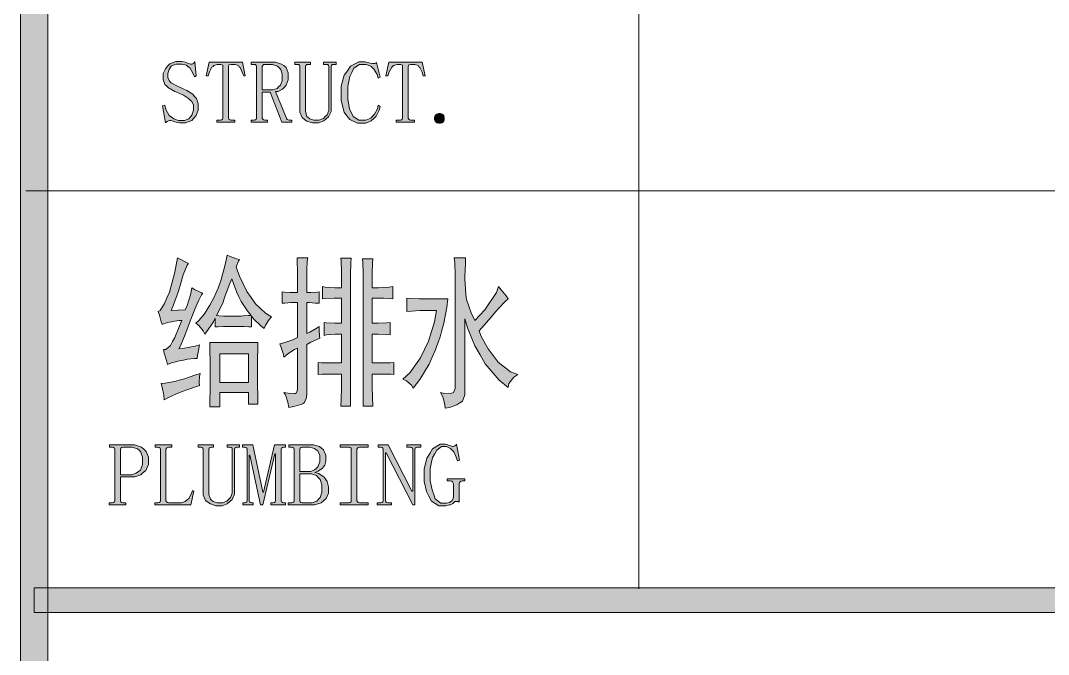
# Model space of a CAD drawing. Header units: millimetres. Extents: x 0 to 414, y 0 to 292.
# Drawn here: x 354.72 to 372.45, y 174.42 to 185.35 of the extents above; entities that cross this region are included whole.
import ezdxf

# ---------------------------------------------------------------- set-up
doc = ezdxf.new("R2010")
doc.units = ezdxf.units.MM

msp = doc.modelspace()

# ---------------------------------------------------------------- hatches: boundary and pattern name
h = msp.add_hatch(color=0)
h.dxf.hatch_style = 2
h.paths.add_polyline_path([(355.194306, 9.846028), (354.721583, 9.846028), (354.721583, 282.620861), (355.194306, 282.620861)])
h = msp.add_hatch(color=0)
h.dxf.hatch_style = 2
h.paths.add_polyline_path([(357.466194, 184.093556), (357.385056, 184.128833), (357.272167, 184.192333), (357.243944, 184.220556), (357.212194, 184.248778), (357.183972, 184.333444), (357.183972, 184.389889), (357.183972, 184.43575), (357.21925, 184.520417), (357.258056, 184.56275), (357.296861, 184.605083), (357.402694, 184.643889), (357.47325, 184.643889), (357.505, 184.643889), (357.561444, 184.633306), (357.589667, 184.622722), (357.614361, 184.612139), (357.656694, 184.601556), (357.667278, 184.601556), (357.677861, 184.601556), (357.691972, 184.605083), (357.709611, 184.615667), (357.720194, 184.633306), (357.72725, 184.643889), (357.751944, 184.396944), (357.720194, 184.382833), (357.6955, 184.446333), (357.639056, 184.534528), (357.610833, 184.555694), (357.582611, 184.580389), (357.505, 184.601556), (357.462667, 184.601556), (357.402694, 184.601556), (357.325083, 184.569806), (357.303917, 184.538056), (357.28275, 184.506306), (357.261583, 184.439278), (357.261583, 184.400472), (357.261583, 184.368722), (357.28275, 184.315806), (357.300389, 184.294639), (357.321556, 184.277), (357.427389, 184.217028), (357.515583, 184.178222), (357.589667, 184.146472), (357.691972, 184.079444), (357.723722, 184.040639), (357.755472, 184.005361), (357.787222, 183.913639), (357.787222, 183.86425), (357.787222, 183.807806), (357.751944, 183.712556), (357.713139, 183.670222), (357.674333, 183.627889), (357.564972, 183.585556), (357.490889, 183.585556), (357.462667, 183.585556), (357.406222, 183.596139), (357.378, 183.606722), (357.353306, 183.617306), (357.3145, 183.627889), (357.296861, 183.627889), (357.272167, 183.620833), (357.261583, 183.613778), (357.251, 183.61025), (357.229833, 183.592611), (357.21925, 183.585556), (357.169861, 183.881889), (357.208667, 183.892472), (357.229833, 183.818389), (357.286278, 183.712556), (357.325083, 183.684333), (357.363889, 183.656111), (357.448556, 183.627889), (357.497944, 183.627889), (357.550861, 183.627889), (357.624944, 183.656111), (357.653167, 183.687861), (357.677861, 183.719611), (357.702556, 183.804278), (357.702556, 183.86425), (357.702556, 183.892472), (357.674333, 183.952444), (357.646111, 183.980667), (357.617889, 184.008889), (357.529694, 184.065333)])
h = msp.add_hatch(color=0)
h.dxf.hatch_style = 2
h.paths.add_polyline_path([(358.418694, 183.596139), (358.104722, 183.596139), (358.104722, 183.634944), (358.157639, 183.634944), (358.17175, 183.634944), (358.192917, 183.638472), (358.207028, 183.652583), (358.210556, 183.670222), (358.210556, 183.680806), (358.210556, 184.531), (358.210556, 184.552167), (358.210556, 184.580389), (358.178806, 184.590972), (358.157639, 184.590972), (358.115306, 184.590972), (358.055333, 184.573333), (358.041222, 184.559222), (358.023583, 184.545111), (357.98125, 184.463972), (357.956556, 184.396944), (357.921278, 184.400472), (357.977722, 184.633306), (358.55275, 184.633306), (358.598611, 184.400472), (358.570389, 184.396944), (358.545694, 184.460444), (358.506889, 184.541583), (358.492778, 184.555694), (358.478667, 184.573333), (358.42575, 184.590972), (358.379889, 184.590972), (358.351667, 184.590972), (358.316389, 184.587444), (358.309333, 184.552167), (358.309333, 184.523944), (358.309333, 183.680806), (358.309333, 183.670222), (358.316389, 183.652583), (358.3305, 183.638472), (358.351667, 183.634944), (358.36225, 183.634944), (358.418694, 183.634944)])
h = msp.add_hatch(color=0)
h.paths.add_polyline_path([(359.339444, 184.389889), (359.339444, 184.329917), (359.304167, 184.234667), (359.272417, 184.202917), (359.237139, 184.167639), (359.163056, 184.128833), (359.120722, 184.125306), (359.300639, 183.677278), (359.307694, 183.663167), (359.321806, 183.645528), (359.335917, 183.638472), (359.353556, 183.634944), (359.364139, 183.634944), (359.399417, 183.634944), (359.399417, 183.596139), (359.230083, 183.596139), (359.029, 184.11825), (358.891417, 184.11825), (358.891417, 183.680806), (358.891417, 183.670222), (358.898472, 183.652583), (358.912583, 183.638472), (358.93375, 183.634944), (358.944333, 183.634944), (358.979611, 183.634944), (358.979611, 183.596139), (358.700917, 183.596139), (358.700917, 183.634944), (358.739722, 183.634944), (358.753833, 183.634944), (358.775, 183.638472), (358.785583, 183.652583), (358.792639, 183.670222), (358.792639, 183.680806), (358.792639, 184.548639), (358.792639, 184.559222), (358.785583, 184.576861), (358.775, 184.590972), (358.753833, 184.5945), (358.739722, 184.5945), (358.700917, 184.5945), (358.700917, 184.633306), (359.046639, 184.633306), (359.117194, 184.633306), (359.223028, 184.601556), (359.261833, 184.573333), (359.300639, 184.541583), (359.339444, 184.449861)])
h.paths.add_polyline_path([(358.891417, 184.153528), (359.021944, 184.153528), (359.067806, 184.153528), (359.145417, 184.18175), (359.173639, 184.209972), (359.205389, 184.234667), (359.233611, 184.319333), (359.233611, 184.379306), (359.233611, 184.428694), (359.208917, 184.509833), (359.180694, 184.538056), (359.152472, 184.566278), (359.067806, 184.5945), (359.011361, 184.5945), (358.944333, 184.5945), (358.93375, 184.5945), (358.912583, 184.590972), (358.898472, 184.576861), (358.891417, 184.559222), (358.891417, 184.548639)])
h = msp.add_hatch(color=0)
h.dxf.hatch_style = 2
h.paths.add_polyline_path([(359.82275, 183.634944), (359.868611, 183.634944), (359.946222, 183.663167), (359.977972, 183.694917), (360.009722, 183.723139), (360.041472, 183.80075), (360.041472, 183.846611), (360.041472, 184.548639), (360.041472, 184.559222), (360.034417, 184.576861), (360.023833, 184.590972), (360.002667, 184.5945), (359.985028, 184.5945), (359.94975, 184.5945), (359.94975, 184.633306), (360.168472, 184.633306), (360.168472, 184.5945), (360.129667, 184.5945), (360.119083, 184.5945), (360.097917, 184.590972), (360.083806, 184.576861), (360.07675, 184.559222), (360.07675, 184.548639), (360.07675, 183.846611), (360.07675, 183.783111), (360.034417, 183.687861), (359.995611, 183.656111), (359.953278, 183.620833), (359.861556, 183.585556), (359.812167, 183.585556), (359.755722, 183.585556), (359.660472, 183.613778), (359.618139, 183.645528), (359.579333, 183.677278), (359.537, 183.772528), (359.537, 183.839556), (359.537, 184.548639), (359.537, 184.559222), (359.533472, 184.576861), (359.519361, 184.590972), (359.498194, 184.5945), (359.484083, 184.5945), (359.452333, 184.5945), (359.452333, 184.633306), (359.720444, 184.633306), (359.720444, 184.5945), (359.688694, 184.5945), (359.678111, 184.5945), (359.656944, 184.590972), (359.642833, 184.576861), (359.635778, 184.559222), (359.635778, 184.548639), (359.635778, 183.839556), (359.635778, 183.779583), (359.660472, 183.698444), (359.685167, 183.677278), (359.713389, 183.656111), (359.780417, 183.634944)])
h = msp.add_hatch(color=0)
h.dxf.hatch_style = 2
h.paths.add_polyline_path([(360.620028, 183.5785), (360.535361, 183.5785), (360.401306, 183.642), (360.351917, 183.7055), (360.302528, 183.769), (360.253139, 183.970083), (360.253139, 184.104139), (360.253139, 184.220556), (360.306056, 184.411056), (360.358972, 184.485139), (360.411889, 184.56275), (360.556528, 184.636833), (360.644722, 184.636833), (360.665889, 184.636833), (360.708222, 184.629778), (360.729389, 184.622722), (360.750556, 184.615667), (360.789361, 184.608611), (360.803472, 184.608611), (360.814056, 184.608611), (360.835222, 184.612139), (360.849333, 184.615667), (360.863444, 184.629778), (360.923417, 184.37225), (360.888139, 184.358139), (360.8705, 184.418111), (360.821111, 184.506306), (360.792889, 184.534528), (360.761139, 184.566278), (360.683528, 184.5945), (360.634139, 184.5945), (360.570639, 184.5945), (360.471861, 184.527472), (360.436583, 184.456917), (360.401306, 184.386361), (360.366028, 184.2135), (360.366028, 184.111194), (360.366028, 183.998306), (360.397778, 183.825444), (360.429528, 183.761944), (360.45775, 183.698444), (360.556528, 183.634944), (360.627083, 183.634944), (360.676472, 183.634944), (360.761139, 183.666694), (360.792889, 183.701972), (360.828167, 183.73725), (360.877556, 183.828972), (360.888139, 183.888944), (360.923417, 183.867778), (360.909306, 183.804278), (360.852861, 183.701972), (360.814056, 183.659639), (360.771722, 183.620833), (360.676472, 183.5785)])
h = msp.add_hatch(color=0)
h.dxf.hatch_style = 2
h.paths.add_polyline_path([(361.516083, 183.596139), (361.202111, 183.596139), (361.202111, 183.634944), (361.258556, 183.634944), (361.272667, 183.634944), (361.293833, 183.638472), (361.304417, 183.652583), (361.311472, 183.670222), (361.311472, 183.680806), (361.311472, 184.531), (361.311472, 184.552167), (361.307944, 184.580389), (361.279722, 184.590972), (361.258556, 184.590972), (361.216222, 184.590972), (361.15625, 184.573333), (361.138611, 184.559222), (361.1245, 184.545111), (361.082167, 184.463972), (361.057472, 184.396944), (361.022194, 184.400472), (361.075111, 184.633306), (361.650139, 184.633306), (361.699528, 184.400472), (361.667778, 184.396944), (361.646611, 184.460444), (361.607806, 184.541583), (361.593694, 184.555694), (361.579583, 184.573333), (361.523139, 184.590972), (361.480806, 184.590972), (361.452583, 184.590972), (361.417306, 184.587444), (361.41025, 184.552167), (361.41025, 184.523944), (361.41025, 183.680806), (361.41025, 183.670222), (361.417306, 183.652583), (361.431417, 183.638472), (361.452583, 183.634944), (361.463167, 183.634944), (361.516083, 183.634944)])
h = msp.add_hatch(color=0)
h.dxf.hatch_style = 2
h.paths.add_polyline_path([(362.031139, 183.663167), (362.031139, 183.645528), (362.020556, 183.613778), (362.009972, 183.603194), (361.995861, 183.589083), (361.964111, 183.5785), (361.946472, 183.5785), (361.928833, 183.5785), (361.900611, 183.589083), (361.8865, 183.603194), (361.875917, 183.613778), (361.861806, 183.645528), (361.861806, 183.663167), (361.861806, 183.680806), (361.875917, 183.712556), (361.8865, 183.723139), (361.900611, 183.73725), (361.928833, 183.747833), (361.946472, 183.747833), (361.964111, 183.747833), (361.995861, 183.73725), (362.009972, 183.723139), (362.020556, 183.712556), (362.031139, 183.680806)])
h = msp.add_hatch(color=0)
h.dxf.hatch_style = 2
h.paths.add_polyline_path([(357.617889, 181.161972), (357.593194, 181.13375), (357.526167, 180.964417), (357.487361, 180.823306), (357.445028, 180.682194), (357.360361, 180.445833), (357.318028, 180.350583), (357.561444, 180.361167), (357.593194, 180.43525), (357.653167, 180.622222), (357.677861, 180.738639), (357.723722, 180.710417), (357.818972, 180.668083), (357.868361, 180.650444), (357.843667, 180.618694), (357.794278, 180.526972), (357.769583, 180.467), (357.744889, 180.410556), (357.667278, 180.213), (357.614361, 180.075417), (357.561444, 179.934306), (357.480306, 179.740278), (357.452083, 179.687361), (357.550861, 179.701472), (357.730778, 179.73675), (357.808389, 179.754389), (357.794278, 179.687361), (357.773111, 179.570944), (357.769583, 179.521556), (357.720194, 179.521556), (357.60025, 179.507444), (357.529694, 179.493333), (357.462667, 179.479222), (357.325083, 179.443944), (357.254528, 179.41925), (357.236889, 179.486278), (357.201611, 179.613278), (357.1875, 179.676778), (357.226306, 179.676778), (357.307444, 179.743806), (357.342722, 179.814361), (357.381528, 179.881389), (357.459139, 180.064833), (357.501472, 180.174194), (357.459139, 180.174194), (357.374472, 180.167139), (357.328611, 180.156556), (357.28275, 180.1495), (357.198083, 180.124806), (357.162806, 180.107167), (357.148694, 180.156556), (357.116944, 180.269444), (357.095778, 180.329417), (357.127528, 180.350583), (357.205139, 180.470528), (357.247472, 180.569306), (357.293333, 180.664556), (357.381528, 181.010278), (357.427389, 181.26075), (357.476778, 181.232528), (357.572028, 181.183139)])
h = msp.add_hatch(color=0)
h.paths.add_polyline_path([(358.499833, 181.229), (358.482194, 181.200778), (358.453972, 181.13375), (358.443389, 181.094944), (358.496306, 180.939722), (358.626833, 180.678667), (358.700917, 180.572833), (358.775, 180.467), (358.947861, 180.301194), (359.050167, 180.241222), (359.011361, 180.195361), (358.947861, 180.096583), (358.923167, 180.040139), (358.859667, 180.089528), (358.750306, 180.195361), (358.707972, 180.251806), (358.707972, 180.064833), (358.662111, 180.068361), (358.580972, 180.075417), (358.542167, 180.075417), (358.277583, 180.075417), (358.224667, 180.075417), (358.125889, 180.068361), (358.0765, 180.064833), (358.0765, 180.220056), (358.048278, 180.156556), (357.960083, 180.018972), (357.900111, 179.941361), (357.871889, 179.997806), (357.794278, 180.089528), (357.744889, 180.128333), (357.797806, 180.174194), (357.896583, 180.294139), (357.942444, 180.368222), (357.988306, 180.442306), (358.065917, 180.590472), (358.097667, 180.661028), (358.129417, 180.735111), (358.182333, 180.886806), (358.2035, 180.967944), (358.228194, 181.049083), (358.267, 181.218417), (358.284639, 181.306611), (358.337556, 181.281917), (358.446917, 181.243111)])
h.paths.add_polyline_path([(358.700917, 180.262389), (358.630361, 180.347056), (358.524528, 180.505806), (358.48925, 180.583417), (358.453972, 180.661028), (358.394, 180.81625), (358.365778, 180.893861), (358.334028, 180.812722), (358.270528, 180.650444), (358.242306, 180.572833), (358.214083, 180.495222), (358.143528, 180.34), (358.101194, 180.262389), (358.14, 180.258861), (358.224667, 180.251806), (358.277583, 180.251806), (358.524528, 180.251806), (358.566861, 180.258861), (358.655056, 180.262389)])
h = msp.add_hatch(color=0)
h.dxf.hatch_style = 2
h.paths.add_polyline_path([(359.191278, 179.775556), (359.265361, 179.793194), (359.420583, 179.846111), (359.498194, 179.884917), (359.498194, 180.484639), (359.431167, 180.484639), (359.381778, 180.484639), (359.283, 180.477583), (359.233611, 180.474056), (359.233611, 180.671611), (359.272417, 180.668083), (359.374722, 180.661028), (359.431167, 180.661028), (359.498194, 180.661028), (359.498194, 180.960889), (359.498194, 181.0385), (359.494667, 181.190194), (359.491139, 181.26075), (359.674583, 181.26075), (359.664, 181.200778), (359.656944, 181.049083), (359.656944, 180.960889), (359.656944, 180.661028), (359.731028, 180.661028), (359.840389, 180.668083), (359.872139, 180.671611), (359.872139, 180.474056), (359.805111, 180.477583), (359.699278, 180.484639), (359.656944, 180.484639), (359.656944, 179.951944), (359.709861, 179.973111), (359.819222, 180.036611), (359.872139, 180.075417), (359.872139, 180.008389), (359.875667, 179.909611), (359.882722, 179.874333), (359.843917, 179.856694), (359.731028, 179.803778), (359.656944, 179.764972), (359.656944, 178.921833), (359.653417, 178.84775), (359.618139, 178.759556), (359.586389, 178.741917), (359.554639, 178.727806), (359.434694, 178.692528), (359.350028, 178.678417), (359.332389, 178.770139), (359.290056, 178.897139), (359.265361, 178.932417), (359.335917, 178.921833), (359.427639, 178.91125), (359.448806, 178.914778), (359.469972, 178.918306), (359.494667, 178.960639), (359.498194, 178.999444), (359.498194, 179.697944), (359.448806, 179.676778), (359.332389, 179.599167), (359.265361, 179.542722), (359.254778, 179.592111), (359.215972, 179.708528)])
h = msp.add_hatch(color=0)
h.dxf.hatch_style = 2
h.paths.add_polyline_path([(360.256667, 180.893861), (360.256667, 181.024389), (360.249611, 181.200778), (360.246083, 181.250167), (360.422472, 181.250167), (360.418944, 181.172556), (360.411889, 180.971472), (360.411889, 180.851528), (360.411889, 178.699583), (360.246083, 178.699583), (360.249611, 178.819528), (360.256667, 179.017083), (360.256667, 179.087639), (360.256667, 179.253444), (360.122611, 179.253444), (359.921528, 179.249917), (359.8545, 179.242861), (359.8545, 179.454528), (359.910944, 179.447472), (360.1085, 179.443944), (360.256667, 179.443944), (360.256667, 179.941361), (360.147306, 179.941361), (359.999139, 179.930778), (359.956806, 179.920194), (359.956806, 180.142444), (359.992083, 180.135389), (360.143778, 180.128333), (360.256667, 180.128333), (360.256667, 180.56225), (360.133194, 180.56225), (359.974444, 180.555194), (359.932111, 180.551667), (359.932111, 180.763333), (359.977972, 180.749222), (360.14025, 180.738639), (360.256667, 180.738639)])
h = msp.add_hatch(color=0)
h.dxf.hatch_style = 2
h.paths.add_polyline_path([(360.796417, 181.239583), (360.792889, 181.1655), (360.789361, 180.985583), (360.789361, 180.872694), (360.789361, 180.738639), (360.898722, 180.738639), (361.078639, 180.749222), (361.145667, 180.763333), (361.145667, 180.551667), (361.082167, 180.555194), (360.986917, 180.56225), (360.955167, 180.56225), (360.789361, 180.56225), (360.789361, 180.128333), (360.888139, 180.128333), (361.039833, 180.135389), (361.096278, 180.142444), (361.096278, 179.930778), (361.039833, 179.934306), (360.888139, 179.941361), (360.789361, 179.941361), (360.789361, 179.443944), (360.909306, 179.443944), (361.096278, 179.447472), (361.163306, 179.454528), (361.163306, 179.242861), (361.113917, 179.249917), (360.923417, 179.253444), (360.789361, 179.253444), (360.789361, 179.087639), (360.789361, 179.041778), (360.792889, 178.84775), (360.796417, 178.699583), (360.630611, 178.699583), (360.630611, 180.872694), (360.630611, 180.996167), (360.627083, 181.179611), (360.620028, 181.239583)])
h = msp.add_hatch(color=0)
h.dxf.hatch_style = 2
h.paths.add_polyline_path([(362.3945, 181.26075), (362.3945, 181.179611), (362.390972, 181.027917), (362.387444, 180.960889), (362.387444, 180.893861), (362.3945, 180.731583), (362.405083, 180.632806), (362.415667, 180.537556), (362.493278, 180.30825), (362.560306, 180.174194), (362.729639, 180.361167), (362.93425, 180.6575), (362.966, 180.763333), (363.011861, 180.706889), (363.096528, 180.601056), (363.131806, 180.551667), (363.078889, 180.502278), (362.973056, 180.389389), (362.920139, 180.329417), (362.87075, 180.269444), (362.726111, 180.103639), (362.634389, 179.997806), (362.666139, 179.902556), (362.789611, 179.690889), (362.874278, 179.574472), (362.962472, 179.458056), (363.174139, 179.29225), (363.301139, 179.242861), (363.230583, 179.197), (363.145917, 179.087639), (363.131806, 179.020611), (362.976583, 179.147611), (362.733167, 179.429833), (362.6485, 179.585056), (362.560306, 179.740278), (362.429778, 180.050722), (362.383917, 180.205944), (362.383917, 178.978278), (362.387444, 178.897139), (362.345111, 178.787778), (362.29925, 178.756028), (362.249861, 178.72075), (362.122861, 178.678417), (362.04525, 178.664306), (362.038194, 178.727806), (362.002917, 178.858333), (361.967639, 178.932417), (362.034667, 178.914778), (362.129917, 178.91125), (362.161667, 178.921833), (362.189889, 178.932417), (362.218111, 179.002972), (362.218111, 179.066472), (362.218111, 180.81625), (362.218111, 180.957361), (362.211056, 181.179611), (362.200472, 181.26075)])
h = msp.add_hatch(color=0)
h.dxf.hatch_style = 2
h.paths.add_polyline_path([(362.094639, 180.551667), (362.073472, 180.399972), (362.020556, 180.131861), (361.988806, 180.011917), (361.957056, 179.8955), (361.875917, 179.659139), (361.823, 179.542722), (361.770083, 179.426306), (361.607806, 179.158194), (361.494917, 179.010028), (361.466694, 179.059417), (361.3785, 179.137028), (361.318528, 179.16525), (361.434944, 179.274611), (361.621917, 179.532139), (361.688944, 179.676778), (361.7595, 179.817889), (361.861806, 180.156556), (361.893556, 180.350583), (361.667778, 180.350583), (361.607806, 180.350583), (361.466694, 180.34), (361.385556, 180.329417), (361.385556, 180.56225), (361.463167, 180.555194), (361.597222, 180.551667), (361.660722, 180.551667)])
h = msp.add_hatch(color=0)
h.paths.add_polyline_path([(358.651528, 178.731333), (358.651528, 178.932417), (358.161167, 178.932417), (358.161167, 178.689), (357.984778, 178.689), (357.988306, 178.756028), (357.991833, 179.020611), (357.991833, 179.221694), (357.991833, 179.41925), (357.988306, 179.708528), (357.984778, 179.796722), (358.817333, 179.796722), (358.813806, 179.726167), (358.80675, 179.468639), (358.80675, 179.288722), (358.80675, 179.105278), (358.813806, 178.826583), (358.817333, 178.731333)])
h.paths.add_polyline_path([(358.651528, 179.108806), (358.651528, 179.599167), (358.161167, 179.599167), (358.161167, 179.108806)])
h = msp.add_hatch(color=0)
h.dxf.hatch_style = 2
h.paths.add_polyline_path([(357.145167, 179.087639), (357.215722, 179.094694), (357.374472, 179.122917), (357.459139, 179.147611), (357.547333, 179.172306), (357.72725, 179.232278), (357.818972, 179.264028), (357.808389, 179.211111), (357.804861, 179.105278), (357.808389, 179.055889), (357.755472, 179.03825), (357.607306, 178.985333), (357.512056, 178.950056), (357.413278, 178.91125), (357.261583, 178.844222), (357.201611, 178.808944), (357.191028, 178.886556), (357.162806, 179.027667)])
h = msp.add_hatch(color=0)
h.paths.add_polyline_path([(356.443139, 177.478972), (356.443139, 177.080333), (356.443139, 177.066222), (356.450194, 177.048583), (356.464306, 177.038), (356.485472, 177.030944), (356.496056, 177.030944), (356.538389, 177.030944), (356.538389, 176.995667), (356.249111, 176.995667), (356.249111, 177.030944), (356.291444, 177.030944), (356.305556, 177.030944), (356.326722, 177.038), (356.340833, 177.048583), (356.347889, 177.066222), (356.347889, 177.080333), (356.347889, 177.944639), (356.347889, 177.95875), (356.340833, 177.976389), (356.326722, 177.986972), (356.305556, 177.994028), (356.291444, 177.994028), (356.256167, 177.994028), (356.256167, 178.029306), (356.612472, 178.029306), (356.686556, 178.029306), (356.8065, 177.9905), (356.845306, 177.955222), (356.887639, 177.916417), (356.926444, 177.821167), (356.926444, 177.764722), (356.926444, 177.694167), (356.884111, 177.588333), (356.83825, 177.553056), (356.795917, 177.51425), (356.690083, 177.478972), (356.630111, 177.478972)])
h.paths.add_polyline_path([(356.594833, 177.51425), (356.640694, 177.51425), (356.718306, 177.542472), (356.753583, 177.570694), (356.788861, 177.595389), (356.824139, 177.690639), (356.824139, 177.757667), (356.824139, 177.817639), (356.795917, 177.905833), (356.767694, 177.937583), (356.739472, 177.965806), (356.644222, 177.994028), (356.580722, 177.994028), (356.496056, 177.994028), (356.485472, 177.994028), (356.464306, 177.986972), (356.450194, 177.976389), (356.443139, 177.95875), (356.443139, 177.944639), (356.443139, 177.51425)])
h = msp.add_hatch(color=0)
h.dxf.hatch_style = 2
h.paths.add_polyline_path([(357.229833, 177.080333), (357.229833, 177.066222), (357.236889, 177.048583), (357.254528, 177.038), (357.272167, 177.030944), (357.286278, 177.030944), (357.448556, 177.030944), (357.490889, 177.030944), (357.561444, 177.055639), (357.593194, 177.083861), (357.624944, 177.108556), (357.670806, 177.189694), (357.684917, 177.242611), (357.713139, 177.232028), (357.660222, 176.995667), (357.035806, 176.995667), (357.035806, 177.030944), (357.078139, 177.030944), (357.09225, 177.030944), (357.113417, 177.038), (357.127528, 177.048583), (357.134583, 177.066222), (357.134583, 177.080333), (357.134583, 177.944639), (357.134583, 177.95875), (357.127528, 177.976389), (357.113417, 177.986972), (357.09225, 177.994028), (357.078139, 177.994028), (357.042861, 177.994028), (357.042861, 178.029306), (357.328611, 178.029306), (357.328611, 177.994028), (357.286278, 177.994028), (357.272167, 177.994028), (357.254528, 177.986972), (357.243944, 177.979917), (357.229833, 177.95875), (357.229833, 177.944639)])
h = msp.add_hatch(color=0)
h.dxf.hatch_style = 2
h.paths.add_polyline_path([(358.157639, 177.030944), (358.2035, 177.030944), (358.277583, 177.062694), (358.309333, 177.090917), (358.341083, 177.122667), (358.372833, 177.19675), (358.372833, 177.242611), (358.372833, 177.944639), (358.372833, 177.95875), (358.369306, 177.976389), (358.355194, 177.986972), (358.334028, 177.994028), (358.319917, 177.994028), (358.284639, 177.994028), (358.284639, 178.029306), (358.499833, 178.029306), (358.499833, 177.994028), (358.464556, 177.994028), (358.453972, 177.994028), (358.432806, 177.986972), (358.418694, 177.976389), (358.411639, 177.95875), (358.411639, 177.944639), (358.411639, 177.242611), (358.411639, 177.182639), (358.369306, 177.087389), (358.3305, 177.052111), (358.288167, 177.016833), (358.196444, 176.981556), (358.143528, 176.981556), (358.090611, 176.981556), (357.995361, 177.013306), (357.953028, 177.041528), (357.914222, 177.073278), (357.871889, 177.172056), (357.871889, 177.235556), (357.871889, 177.944639), (357.871889, 177.95875), (357.864833, 177.976389), (357.85425, 177.986972), (357.833083, 177.994028), (357.818972, 177.994028), (357.787222, 177.994028), (357.787222, 178.029306), (358.051806, 178.029306), (358.051806, 177.994028), (358.023583, 177.994028), (358.009472, 177.994028), (357.991833, 177.986972), (357.977722, 177.976389), (357.967139, 177.95875), (357.967139, 177.944639), (357.967139, 177.235556), (357.967139, 177.175583), (357.995361, 177.094444), (358.020056, 177.073278), (358.04475, 177.052111), (358.115306, 177.030944)])
h = msp.add_hatch(color=0)
h.dxf.hatch_style = 2
h.paths.add_polyline_path([(359.215972, 177.080333), (359.215972, 177.066222), (359.223028, 177.048583), (359.237139, 177.038), (359.258306, 177.030944), (359.268889, 177.030944), (359.293583, 177.030944), (359.293583, 176.995667), (359.036056, 176.995667), (359.036056, 177.030944), (359.064278, 177.030944), (359.078389, 177.030944), (359.099556, 177.038), (359.113667, 177.048583), (359.120722, 177.066222), (359.120722, 177.080333), (359.120722, 177.874083), (359.106611, 177.874083), (358.902, 176.995667), (358.863194, 176.995667), (358.676222, 177.852917), (358.665639, 177.852917), (358.665639, 177.080333), (358.665639, 177.066222), (358.672694, 177.048583), (358.686806, 177.038), (358.707972, 177.030944), (358.718556, 177.030944), (358.736194, 177.030944), (358.736194, 176.995667), (358.556278, 176.995667), (358.556278, 177.030944), (358.573917, 177.030944), (358.588028, 177.030944), (358.609194, 177.038), (358.623306, 177.048583), (358.630361, 177.066222), (358.630361, 177.080333), (358.630361, 177.944639), (358.630361, 177.95875), (358.623306, 177.976389), (358.609194, 177.986972), (358.588028, 177.994028), (358.573917, 177.994028), (358.549222, 177.994028), (358.549222, 178.029306), (358.725611, 178.029306), (358.902, 177.217917), (358.912583, 177.217917), (359.099556, 178.029306), (359.293583, 178.029306), (359.293583, 177.994028), (359.268889, 177.994028), (359.258306, 177.994028), (359.237139, 177.986972), (359.223028, 177.976389), (359.215972, 177.95875), (359.215972, 177.944639)])
h = msp.add_hatch(color=0)
h.paths.add_polyline_path([(359.335917, 176.995667), (359.335917, 177.030944), (359.385306, 177.030944), (359.399417, 177.030944), (359.420583, 177.038), (359.434694, 177.048583), (359.44175, 177.066222), (359.44175, 177.080333), (359.44175, 177.944639), (359.44175, 177.95875), (359.434694, 177.976389), (359.420583, 177.986972), (359.399417, 177.994028), (359.385306, 177.994028), (359.350028, 177.994028), (359.350028, 178.029306), (359.699278, 178.029306), (359.773361, 178.029306), (359.879194, 178.001083), (359.914472, 177.972861), (359.94975, 177.944639), (359.985028, 177.852917), (359.985028, 177.792944), (359.985028, 177.750611), (359.967389, 177.683583), (359.94975, 177.655361), (359.932111, 177.627139), (359.8545, 177.57775), (359.798056, 177.556583), (359.865083, 177.535417), (359.960333, 177.475444), (359.985028, 177.436639), (360.009722, 177.397833), (360.034417, 177.309639), (360.034417, 177.26025), (360.034417, 177.200278), (359.992083, 177.105028), (359.94975, 177.066222), (359.907417, 177.030944), (359.791, 176.995667), (359.716917, 176.995667)])
h.paths.add_polyline_path([(359.699278, 177.030944), (359.752194, 177.030944), (359.833333, 177.062694), (359.861556, 177.094444), (359.889778, 177.126194), (359.918, 177.214389), (359.918, 177.274361), (359.918, 177.341389), (359.889778, 177.436639), (359.858028, 177.468389), (359.826278, 177.500139), (359.738083, 177.531889), (359.674583, 177.531889), (359.537, 177.531889), (359.537, 177.080333), (359.537, 177.066222), (359.544056, 177.048583), (359.558167, 177.038), (359.579333, 177.030944), (359.589917, 177.030944)])
h.paths.add_polyline_path([(359.882722, 177.792944), (359.882722, 177.849389), (359.850972, 177.927), (359.82275, 177.948167), (359.791, 177.969333), (359.713389, 177.994028), (359.664, 177.994028), (359.589917, 177.994028), (359.579333, 177.994028), (359.558167, 177.986972), (359.544056, 177.976389), (359.537, 177.95875), (359.537, 177.944639), (359.537, 177.570694), (359.69575, 177.570694), (359.7275, 177.570694), (359.791, 177.598917), (359.82275, 177.623611), (359.850972, 177.651833), (359.882722, 177.7365)])
h = msp.add_hatch(color=0)
h.dxf.hatch_style = 2
h.paths.add_polyline_path([(360.231972, 177.994028), (360.231972, 178.029306), (360.718806, 178.029306), (360.718806, 177.994028), (360.577694, 177.994028), (360.567111, 177.994028), (360.545944, 177.986972), (360.531833, 177.976389), (360.524778, 177.95875), (360.524778, 177.944639), (360.524778, 177.080333), (360.524778, 177.066222), (360.531833, 177.048583), (360.545944, 177.038), (360.567111, 177.030944), (360.577694, 177.030944), (360.718806, 177.030944), (360.718806, 176.995667), (360.231972, 176.995667), (360.231972, 177.030944), (360.373083, 177.030944), (360.387194, 177.030944), (360.408361, 177.038), (360.422472, 177.048583), (360.426, 177.066222), (360.426, 177.080333), (360.426, 177.944639), (360.426, 177.95875), (360.422472, 177.976389), (360.408361, 177.986972), (360.387194, 177.994028), (360.373083, 177.994028)])
h = msp.add_hatch(color=0)
h.dxf.hatch_style = 2
h.paths.add_polyline_path([(361.47375, 177.235556), (361.487861, 177.235556), (361.487861, 177.944639), (361.487861, 177.95875), (361.480806, 177.976389), (361.466694, 177.986972), (361.445528, 177.994028), (361.431417, 177.994028), (361.382028, 177.994028), (361.382028, 178.029306), (361.625444, 178.029306), (361.625444, 177.994028), (361.576056, 177.994028), (361.565472, 177.994028), (361.544306, 177.986972), (361.530194, 177.976389), (361.523139, 177.95875), (361.523139, 177.944639), (361.523139, 176.995667), (361.487861, 176.995667), (361.025722, 177.89525), (361.015139, 177.89525), (361.015139, 177.080333), (361.015139, 177.066222), (361.022194, 177.048583), (361.036306, 177.038), (361.057472, 177.030944), (361.068056, 177.030944), (361.117444, 177.030944), (361.117444, 176.995667), (360.874028, 176.995667), (360.874028, 177.030944), (360.923417, 177.030944), (360.937528, 177.030944), (360.958694, 177.038), (360.972806, 177.048583), (360.976333, 177.066222), (360.976333, 177.080333), (360.976333, 177.944639), (360.976333, 177.95875), (360.972806, 177.976389), (360.958694, 177.986972), (360.937528, 177.994028), (360.923417, 177.994028), (360.888139, 177.994028), (360.888139, 178.029306), (361.061, 178.029306)])
h = msp.add_hatch(color=0)
h.dxf.hatch_style = 2
h.paths.add_polyline_path([(362.031139, 178.001083), (361.985278, 178.001083), (361.904139, 177.937583), (361.865333, 177.874083), (361.826528, 177.814111), (361.787722, 177.623611), (361.787722, 177.496611), (361.787722, 177.411944), (361.819472, 177.253194), (361.847694, 177.175583), (361.875917, 177.1015), (361.971167, 177.023889), (362.038194, 177.023889), (362.069944, 177.023889), (362.122861, 177.038), (362.144028, 177.052111), (362.161667, 177.066222), (362.186361, 177.105028), (362.189889, 177.13325), (362.189889, 177.341389), (362.189889, 177.359028), (362.179306, 177.383722), (362.17225, 177.394306), (362.161667, 177.404889), (362.133444, 177.411944), (362.115806, 177.411944), (362.080528, 177.411944), (362.080528, 177.447222), (362.383917, 177.447222), (362.383917, 177.411944), (362.352167, 177.411944), (362.338056, 177.411944), (362.313361, 177.404889), (362.302778, 177.394306), (362.295722, 177.383722), (362.285139, 177.362556), (362.285139, 177.344917), (362.285139, 177.041528), (362.2675, 177.052111), (362.249861, 177.055639), (362.23575, 177.055639), (362.225167, 177.052111), (362.214583, 177.052111), (362.200472, 177.041528), (362.175778, 177.020361), (362.1405, 176.999194), (362.119333, 176.995667), (362.098167, 176.988611), (362.055833, 176.981556), (362.031139, 176.981556), (361.939417, 176.981556), (361.808889, 177.062694), (361.766556, 177.143833), (361.724222, 177.224972), (361.681889, 177.401361), (361.681889, 177.496611), (361.681889, 177.6095), (361.731278, 177.8), (361.780667, 177.881139), (361.830056, 177.962278), (361.957056, 178.043417), (362.031139, 178.043417), (362.048778, 178.043417), (362.091111, 178.032833), (362.115806, 178.02225), (362.1405, 178.015194), (362.17225, 178.004611), (362.186361, 178.004611), (362.204, 178.011667), (362.214583, 178.015194), (362.23575, 178.032833), (362.242806, 178.043417), (362.292194, 177.76825), (362.256917, 177.757667), (362.23575, 177.821167), (362.193417, 177.912889), (362.165194, 177.941111), (362.136972, 177.969333), (362.069944, 178.001083)])
h = msp.add_hatch(color=0)
h.dxf.hatch_style = 2
h.paths.add_polyline_path([(354.957944, 175.140056), (354.957944, 175.563389), (404.237472, 175.563389), (404.237472, 175.140056)])

# ---------------------------------------------------------------- linework, layer by layer
at = {"color": 0, "lineweight": 0}
for points in [[(355.194306, 9.846028), (354.721583, 9.846028), (354.721583, 282.620861), (355.194306, 282.620861)], [(357.466194, 184.093556), (357.385056, 184.128833), (357.272167, 184.192333), (357.243944, 184.220556), (357.212194, 184.248778), (357.183972, 184.333444), (357.183972, 184.389889), (357.183972, 184.43575), (357.21925, 184.520417), (357.258056, 184.56275), (357.296861, 184.605083), (357.402694, 184.643889), (357.47325, 184.643889), (357.505, 184.643889), (357.561444, 184.633306), (357.589667, 184.622722), (357.614361, 184.612139), (357.656694, 184.601556), (357.667278, 184.601556), (357.677861, 184.601556), (357.691972, 184.605083), (357.709611, 184.615667), (357.720194, 184.633306), (357.72725, 184.643889), (357.751944, 184.396944), (357.720194, 184.382833), (357.6955, 184.446333), (357.639056, 184.534528), (357.610833, 184.555694), (357.582611, 184.580389), (357.505, 184.601556), (357.462667, 184.601556), (357.402694, 184.601556), (357.325083, 184.569806), (357.303917, 184.538056), (357.28275, 184.506306), (357.261583, 184.439278), (357.261583, 184.400472), (357.261583, 184.368722), (357.28275, 184.315806), (357.300389, 184.294639), (357.321556, 184.277), (357.427389, 184.217028), (357.515583, 184.178222), (357.589667, 184.146472), (357.691972, 184.079444), (357.723722, 184.040639), (357.755472, 184.005361), (357.787222, 183.913639), (357.787222, 183.86425), (357.787222, 183.807806), (357.751944, 183.712556), (357.713139, 183.670222), (357.674333, 183.627889), (357.564972, 183.585556), (357.490889, 183.585556), (357.462667, 183.585556), (357.406222, 183.596139), (357.378, 183.606722), (357.353306, 183.617306), (357.3145, 183.627889), (357.296861, 183.627889), (357.272167, 183.620833), (357.261583, 183.613778), (357.251, 183.61025), (357.229833, 183.592611), (357.21925, 183.585556), (357.169861, 183.881889), (357.208667, 183.892472), (357.229833, 183.818389), (357.286278, 183.712556), (357.325083, 183.684333), (357.363889, 183.656111), (357.448556, 183.627889), (357.497944, 183.627889), (357.550861, 183.627889), (357.624944, 183.656111), (357.653167, 183.687861), (357.677861, 183.719611), (357.702556, 183.804278), (357.702556, 183.86425), (357.702556, 183.892472), (357.674333, 183.952444), (357.646111, 183.980667), (357.617889, 184.008889), (357.529694, 184.065333)], [(358.418694, 183.596139), (358.104722, 183.596139), (358.104722, 183.634944), (358.157639, 183.634944), (358.17175, 183.634944), (358.192917, 183.638472), (358.207028, 183.652583), (358.210556, 183.670222), (358.210556, 183.680806), (358.210556, 184.531), (358.210556, 184.552167), (358.210556, 184.580389), (358.178806, 184.590972), (358.157639, 184.590972), (358.115306, 184.590972), (358.055333, 184.573333), (358.041222, 184.559222), (358.023583, 184.545111), (357.98125, 184.463972), (357.956556, 184.396944), (357.921278, 184.400472), (357.977722, 184.633306), (358.55275, 184.633306), (358.598611, 184.400472), (358.570389, 184.396944), (358.545694, 184.460444), (358.506889, 184.541583), (358.492778, 184.555694), (358.478667, 184.573333), (358.42575, 184.590972), (358.379889, 184.590972), (358.351667, 184.590972), (358.316389, 184.587444), (358.309333, 184.552167), (358.309333, 184.523944), (358.309333, 183.680806), (358.309333, 183.670222), (358.316389, 183.652583), (358.3305, 183.638472), (358.351667, 183.634944), (358.36225, 183.634944), (358.418694, 183.634944)], [(359.339444, 184.389889), (359.339444, 184.329917), (359.304167, 184.234667), (359.272417, 184.202917), (359.237139, 184.167639), (359.163056, 184.128833), (359.120722, 184.125306), (359.300639, 183.677278), (359.307694, 183.663167), (359.321806, 183.645528), (359.335917, 183.638472), (359.353556, 183.634944), (359.364139, 183.634944), (359.399417, 183.634944), (359.399417, 183.596139), (359.230083, 183.596139), (359.029, 184.11825), (358.891417, 184.11825), (358.891417, 183.680806), (358.891417, 183.670222), (358.898472, 183.652583), (358.912583, 183.638472), (358.93375, 183.634944), (358.944333, 183.634944), (358.979611, 183.634944), (358.979611, 183.596139), (358.700917, 183.596139), (358.700917, 183.634944), (358.739722, 183.634944), (358.753833, 183.634944), (358.775, 183.638472), (358.785583, 183.652583), (358.792639, 183.670222), (358.792639, 183.680806), (358.792639, 184.548639), (358.792639, 184.559222), (358.785583, 184.576861), (358.775, 184.590972), (358.753833, 184.5945), (358.739722, 184.5945), (358.700917, 184.5945), (358.700917, 184.633306), (359.046639, 184.633306), (359.117194, 184.633306), (359.223028, 184.601556), (359.261833, 184.573333), (359.300639, 184.541583), (359.339444, 184.449861)], [(358.891417, 184.153528), (359.021944, 184.153528), (359.067806, 184.153528), (359.145417, 184.18175), (359.173639, 184.209972), (359.205389, 184.234667), (359.233611, 184.319333), (359.233611, 184.379306), (359.233611, 184.428694), (359.208917, 184.509833), (359.180694, 184.538056), (359.152472, 184.566278), (359.067806, 184.5945), (359.011361, 184.5945), (358.944333, 184.5945), (358.93375, 184.5945), (358.912583, 184.590972), (358.898472, 184.576861), (358.891417, 184.559222), (358.891417, 184.548639)], [(359.82275, 183.634944), (359.868611, 183.634944), (359.946222, 183.663167), (359.977972, 183.694917), (360.009722, 183.723139), (360.041472, 183.80075), (360.041472, 183.846611), (360.041472, 184.548639), (360.041472, 184.559222), (360.034417, 184.576861), (360.023833, 184.590972), (360.002667, 184.5945), (359.985028, 184.5945), (359.94975, 184.5945), (359.94975, 184.633306), (360.168472, 184.633306), (360.168472, 184.5945), (360.129667, 184.5945), (360.119083, 184.5945), (360.097917, 184.590972), (360.083806, 184.576861), (360.07675, 184.559222), (360.07675, 184.548639), (360.07675, 183.846611), (360.07675, 183.783111), (360.034417, 183.687861), (359.995611, 183.656111), (359.953278, 183.620833), (359.861556, 183.585556), (359.812167, 183.585556), (359.755722, 183.585556), (359.660472, 183.613778), (359.618139, 183.645528), (359.579333, 183.677278), (359.537, 183.772528), (359.537, 183.839556), (359.537, 184.548639), (359.537, 184.559222), (359.533472, 184.576861), (359.519361, 184.590972), (359.498194, 184.5945), (359.484083, 184.5945), (359.452333, 184.5945), (359.452333, 184.633306), (359.720444, 184.633306), (359.720444, 184.5945), (359.688694, 184.5945), (359.678111, 184.5945), (359.656944, 184.590972), (359.642833, 184.576861), (359.635778, 184.559222), (359.635778, 184.548639), (359.635778, 183.839556), (359.635778, 183.779583), (359.660472, 183.698444), (359.685167, 183.677278), (359.713389, 183.656111), (359.780417, 183.634944)], [(360.620028, 183.5785), (360.535361, 183.5785), (360.401306, 183.642), (360.351917, 183.7055), (360.302528, 183.769), (360.253139, 183.970083), (360.253139, 184.104139), (360.253139, 184.220556), (360.306056, 184.411056), (360.358972, 184.485139), (360.411889, 184.56275), (360.556528, 184.636833), (360.644722, 184.636833), (360.665889, 184.636833), (360.708222, 184.629778), (360.729389, 184.622722), (360.750556, 184.615667), (360.789361, 184.608611), (360.803472, 184.608611), (360.814056, 184.608611), (360.835222, 184.612139), (360.849333, 184.615667), (360.863444, 184.629778), (360.923417, 184.37225), (360.888139, 184.358139), (360.8705, 184.418111), (360.821111, 184.506306), (360.792889, 184.534528), (360.761139, 184.566278), (360.683528, 184.5945), (360.634139, 184.5945), (360.570639, 184.5945), (360.471861, 184.527472), (360.436583, 184.456917), (360.401306, 184.386361), (360.366028, 184.2135), (360.366028, 184.111194), (360.366028, 183.998306), (360.397778, 183.825444), (360.429528, 183.761944), (360.45775, 183.698444), (360.556528, 183.634944), (360.627083, 183.634944), (360.676472, 183.634944), (360.761139, 183.666694), (360.792889, 183.701972), (360.828167, 183.73725), (360.877556, 183.828972), (360.888139, 183.888944), (360.923417, 183.867778), (360.909306, 183.804278), (360.852861, 183.701972), (360.814056, 183.659639), (360.771722, 183.620833), (360.676472, 183.5785)], [(361.516083, 183.596139), (361.202111, 183.596139), (361.202111, 183.634944), (361.258556, 183.634944), (361.272667, 183.634944), (361.293833, 183.638472), (361.304417, 183.652583), (361.311472, 183.670222), (361.311472, 183.680806), (361.311472, 184.531), (361.311472, 184.552167), (361.307944, 184.580389), (361.279722, 184.590972), (361.258556, 184.590972), (361.216222, 184.590972), (361.15625, 184.573333), (361.138611, 184.559222), (361.1245, 184.545111), (361.082167, 184.463972), (361.057472, 184.396944), (361.022194, 184.400472), (361.075111, 184.633306), (361.650139, 184.633306), (361.699528, 184.400472), (361.667778, 184.396944), (361.646611, 184.460444), (361.607806, 184.541583), (361.593694, 184.555694), (361.579583, 184.573333), (361.523139, 184.590972), (361.480806, 184.590972), (361.452583, 184.590972), (361.417306, 184.587444), (361.41025, 184.552167), (361.41025, 184.523944), (361.41025, 183.680806), (361.41025, 183.670222), (361.417306, 183.652583), (361.431417, 183.638472), (361.452583, 183.634944), (361.463167, 183.634944), (361.516083, 183.634944)], [(362.031139, 183.663167), (362.031139, 183.645528), (362.020556, 183.613778), (362.009972, 183.603194), (361.995861, 183.589083), (361.964111, 183.5785), (361.946472, 183.5785), (361.928833, 183.5785), (361.900611, 183.589083), (361.8865, 183.603194), (361.875917, 183.613778), (361.861806, 183.645528), (361.861806, 183.663167), (361.861806, 183.680806), (361.875917, 183.712556), (361.8865, 183.723139), (361.900611, 183.73725), (361.928833, 183.747833), (361.946472, 183.747833), (361.964111, 183.747833), (361.995861, 183.73725), (362.009972, 183.723139), (362.020556, 183.712556), (362.031139, 183.680806)], [(357.617889, 181.161972), (357.593194, 181.13375), (357.526167, 180.964417), (357.487361, 180.823306), (357.445028, 180.682194), (357.360361, 180.445833), (357.318028, 180.350583), (357.561444, 180.361167), (357.593194, 180.43525), (357.653167, 180.622222), (357.677861, 180.738639), (357.723722, 180.710417), (357.818972, 180.668083), (357.868361, 180.650444), (357.843667, 180.618694), (357.794278, 180.526972), (357.769583, 180.467), (357.744889, 180.410556), (357.667278, 180.213), (357.614361, 180.075417), (357.561444, 179.934306), (357.480306, 179.740278), (357.452083, 179.687361), (357.550861, 179.701472), (357.730778, 179.73675), (357.808389, 179.754389), (357.794278, 179.687361), (357.773111, 179.570944), (357.769583, 179.521556), (357.720194, 179.521556), (357.60025, 179.507444), (357.529694, 179.493333), (357.462667, 179.479222), (357.325083, 179.443944), (357.254528, 179.41925), (357.236889, 179.486278), (357.201611, 179.613278), (357.1875, 179.676778), (357.226306, 179.676778), (357.307444, 179.743806), (357.342722, 179.814361), (357.381528, 179.881389), (357.459139, 180.064833), (357.501472, 180.174194), (357.459139, 180.174194), (357.374472, 180.167139), (357.328611, 180.156556), (357.28275, 180.1495), (357.198083, 180.124806), (357.162806, 180.107167), (357.148694, 180.156556), (357.116944, 180.269444), (357.095778, 180.329417), (357.127528, 180.350583), (357.205139, 180.470528), (357.247472, 180.569306), (357.293333, 180.664556), (357.381528, 181.010278), (357.427389, 181.26075), (357.476778, 181.232528), (357.572028, 181.183139)], [(358.499833, 181.229), (358.482194, 181.200778), (358.453972, 181.13375), (358.443389, 181.094944), (358.496306, 180.939722), (358.626833, 180.678667), (358.700917, 180.572833), (358.775, 180.467), (358.947861, 180.301194), (359.050167, 180.241222), (359.011361, 180.195361), (358.947861, 180.096583), (358.923167, 180.040139), (358.859667, 180.089528), (358.750306, 180.195361), (358.707972, 180.251806), (358.707972, 180.064833), (358.662111, 180.068361), (358.580972, 180.075417), (358.542167, 180.075417), (358.277583, 180.075417), (358.224667, 180.075417), (358.125889, 180.068361), (358.0765, 180.064833), (358.0765, 180.220056), (358.048278, 180.156556), (357.960083, 180.018972), (357.900111, 179.941361), (357.871889, 179.997806), (357.794278, 180.089528), (357.744889, 180.128333), (357.797806, 180.174194), (357.896583, 180.294139), (357.942444, 180.368222), (357.988306, 180.442306), (358.065917, 180.590472), (358.097667, 180.661028), (358.129417, 180.735111), (358.182333, 180.886806), (358.2035, 180.967944), (358.228194, 181.049083), (358.267, 181.218417), (358.284639, 181.306611), (358.337556, 181.281917), (358.446917, 181.243111)], [(359.191278, 179.775556), (359.265361, 179.793194), (359.420583, 179.846111), (359.498194, 179.884917), (359.498194, 180.484639), (359.431167, 180.484639), (359.381778, 180.484639), (359.283, 180.477583), (359.233611, 180.474056), (359.233611, 180.671611), (359.272417, 180.668083), (359.374722, 180.661028), (359.431167, 180.661028), (359.498194, 180.661028), (359.498194, 180.960889), (359.498194, 181.0385), (359.494667, 181.190194), (359.491139, 181.26075), (359.674583, 181.26075), (359.664, 181.200778), (359.656944, 181.049083), (359.656944, 180.960889), (359.656944, 180.661028), (359.731028, 180.661028), (359.840389, 180.668083), (359.872139, 180.671611), (359.872139, 180.474056), (359.805111, 180.477583), (359.699278, 180.484639), (359.656944, 180.484639), (359.656944, 179.951944), (359.709861, 179.973111), (359.819222, 180.036611), (359.872139, 180.075417), (359.872139, 180.008389), (359.875667, 179.909611), (359.882722, 179.874333), (359.843917, 179.856694), (359.731028, 179.803778), (359.656944, 179.764972), (359.656944, 178.921833), (359.653417, 178.84775), (359.618139, 178.759556), (359.586389, 178.741917), (359.554639, 178.727806), (359.434694, 178.692528), (359.350028, 178.678417), (359.332389, 178.770139), (359.290056, 178.897139), (359.265361, 178.932417), (359.335917, 178.921833), (359.427639, 178.91125), (359.448806, 178.914778), (359.469972, 178.918306), (359.494667, 178.960639), (359.498194, 178.999444), (359.498194, 179.697944), (359.448806, 179.676778), (359.332389, 179.599167), (359.265361, 179.542722), (359.254778, 179.592111), (359.215972, 179.708528)], [(360.256667, 180.893861), (360.256667, 181.024389), (360.249611, 181.200778), (360.246083, 181.250167), (360.422472, 181.250167), (360.418944, 181.172556), (360.411889, 180.971472), (360.411889, 180.851528), (360.411889, 178.699583), (360.246083, 178.699583), (360.249611, 178.819528), (360.256667, 179.017083), (360.256667, 179.087639), (360.256667, 179.253444), (360.122611, 179.253444), (359.921528, 179.249917), (359.8545, 179.242861), (359.8545, 179.454528), (359.910944, 179.447472), (360.1085, 179.443944), (360.256667, 179.443944), (360.256667, 179.941361), (360.147306, 179.941361), (359.999139, 179.930778), (359.956806, 179.920194), (359.956806, 180.142444), (359.992083, 180.135389), (360.143778, 180.128333), (360.256667, 180.128333), (360.256667, 180.56225), (360.133194, 180.56225), (359.974444, 180.555194), (359.932111, 180.551667), (359.932111, 180.763333), (359.977972, 180.749222), (360.14025, 180.738639), (360.256667, 180.738639)], [(360.796417, 181.239583), (360.792889, 181.1655), (360.789361, 180.985583), (360.789361, 180.872694), (360.789361, 180.738639), (360.898722, 180.738639), (361.078639, 180.749222), (361.145667, 180.763333), (361.145667, 180.551667), (361.082167, 180.555194), (360.986917, 180.56225), (360.955167, 180.56225), (360.789361, 180.56225), (360.789361, 180.128333), (360.888139, 180.128333), (361.039833, 180.135389), (361.096278, 180.142444), (361.096278, 179.930778), (361.039833, 179.934306), (360.888139, 179.941361), (360.789361, 179.941361), (360.789361, 179.443944), (360.909306, 179.443944), (361.096278, 179.447472), (361.163306, 179.454528), (361.163306, 179.242861), (361.113917, 179.249917), (360.923417, 179.253444), (360.789361, 179.253444), (360.789361, 179.087639), (360.789361, 179.041778), (360.792889, 178.84775), (360.796417, 178.699583), (360.630611, 178.699583), (360.630611, 180.872694), (360.630611, 180.996167), (360.627083, 181.179611), (360.620028, 181.239583)], [(362.3945, 181.26075), (362.3945, 181.179611), (362.390972, 181.027917), (362.387444, 180.960889), (362.387444, 180.893861), (362.3945, 180.731583), (362.405083, 180.632806), (362.415667, 180.537556), (362.493278, 180.30825), (362.560306, 180.174194), (362.729639, 180.361167), (362.93425, 180.6575), (362.966, 180.763333), (363.011861, 180.706889), (363.096528, 180.601056), (363.131806, 180.551667), (363.078889, 180.502278), (362.973056, 180.389389), (362.920139, 180.329417), (362.87075, 180.269444), (362.726111, 180.103639), (362.634389, 179.997806), (362.666139, 179.902556), (362.789611, 179.690889), (362.874278, 179.574472), (362.962472, 179.458056), (363.174139, 179.29225), (363.301139, 179.242861), (363.230583, 179.197), (363.145917, 179.087639), (363.131806, 179.020611), (362.976583, 179.147611), (362.733167, 179.429833), (362.6485, 179.585056), (362.560306, 179.740278), (362.429778, 180.050722), (362.383917, 180.205944), (362.383917, 178.978278), (362.387444, 178.897139), (362.345111, 178.787778), (362.29925, 178.756028), (362.249861, 178.72075), (362.122861, 178.678417), (362.04525, 178.664306), (362.038194, 178.727806), (362.002917, 178.858333), (361.967639, 178.932417), (362.034667, 178.914778), (362.129917, 178.91125), (362.161667, 178.921833), (362.189889, 178.932417), (362.218111, 179.002972), (362.218111, 179.066472), (362.218111, 180.81625), (362.218111, 180.957361), (362.211056, 181.179611), (362.200472, 181.26075)], [(358.700917, 180.262389), (358.630361, 180.347056), (358.524528, 180.505806), (358.48925, 180.583417), (358.453972, 180.661028), (358.394, 180.81625), (358.365778, 180.893861), (358.334028, 180.812722), (358.270528, 180.650444), (358.242306, 180.572833), (358.214083, 180.495222), (358.143528, 180.34), (358.101194, 180.262389), (358.14, 180.258861), (358.224667, 180.251806), (358.277583, 180.251806), (358.524528, 180.251806), (358.566861, 180.258861), (358.655056, 180.262389)], [(362.094639, 180.551667), (362.073472, 180.399972), (362.020556, 180.131861), (361.988806, 180.011917), (361.957056, 179.8955), (361.875917, 179.659139), (361.823, 179.542722), (361.770083, 179.426306), (361.607806, 179.158194), (361.494917, 179.010028), (361.466694, 179.059417), (361.3785, 179.137028), (361.318528, 179.16525), (361.434944, 179.274611), (361.621917, 179.532139), (361.688944, 179.676778), (361.7595, 179.817889), (361.861806, 180.156556), (361.893556, 180.350583), (361.667778, 180.350583), (361.607806, 180.350583), (361.466694, 180.34), (361.385556, 180.329417), (361.385556, 180.56225), (361.463167, 180.555194), (361.597222, 180.551667), (361.660722, 180.551667)], [(358.651528, 178.731333), (358.651528, 178.932417), (358.161167, 178.932417), (358.161167, 178.689), (357.984778, 178.689), (357.988306, 178.756028), (357.991833, 179.020611), (357.991833, 179.221694), (357.991833, 179.41925), (357.988306, 179.708528), (357.984778, 179.796722), (358.817333, 179.796722), (358.813806, 179.726167), (358.80675, 179.468639), (358.80675, 179.288722), (358.80675, 179.105278), (358.813806, 178.826583), (358.817333, 178.731333)], [(358.651528, 179.108806), (358.651528, 179.599167), (358.161167, 179.599167), (358.161167, 179.108806)], [(357.145167, 179.087639), (357.215722, 179.094694), (357.374472, 179.122917), (357.459139, 179.147611), (357.547333, 179.172306), (357.72725, 179.232278), (357.818972, 179.264028), (357.808389, 179.211111), (357.804861, 179.105278), (357.808389, 179.055889), (357.755472, 179.03825), (357.607306, 178.985333), (357.512056, 178.950056), (357.413278, 178.91125), (357.261583, 178.844222), (357.201611, 178.808944), (357.191028, 178.886556), (357.162806, 179.027667)], [(356.443139, 177.478972), (356.443139, 177.080333), (356.443139, 177.066222), (356.450194, 177.048583), (356.464306, 177.038), (356.485472, 177.030944), (356.496056, 177.030944), (356.538389, 177.030944), (356.538389, 176.995667), (356.249111, 176.995667), (356.249111, 177.030944), (356.291444, 177.030944), (356.305556, 177.030944), (356.326722, 177.038), (356.340833, 177.048583), (356.347889, 177.066222), (356.347889, 177.080333), (356.347889, 177.944639), (356.347889, 177.95875), (356.340833, 177.976389), (356.326722, 177.986972), (356.305556, 177.994028), (356.291444, 177.994028), (356.256167, 177.994028), (356.256167, 178.029306), (356.612472, 178.029306), (356.686556, 178.029306), (356.8065, 177.9905), (356.845306, 177.955222), (356.887639, 177.916417), (356.926444, 177.821167), (356.926444, 177.764722), (356.926444, 177.694167), (356.884111, 177.588333), (356.83825, 177.553056), (356.795917, 177.51425), (356.690083, 177.478972), (356.630111, 177.478972)], [(357.229833, 177.080333), (357.229833, 177.066222), (357.236889, 177.048583), (357.254528, 177.038), (357.272167, 177.030944), (357.286278, 177.030944), (357.448556, 177.030944), (357.490889, 177.030944), (357.561444, 177.055639), (357.593194, 177.083861), (357.624944, 177.108556), (357.670806, 177.189694), (357.684917, 177.242611), (357.713139, 177.232028), (357.660222, 176.995667), (357.035806, 176.995667), (357.035806, 177.030944), (357.078139, 177.030944), (357.09225, 177.030944), (357.113417, 177.038), (357.127528, 177.048583), (357.134583, 177.066222), (357.134583, 177.080333), (357.134583, 177.944639), (357.134583, 177.95875), (357.127528, 177.976389), (357.113417, 177.986972), (357.09225, 177.994028), (357.078139, 177.994028), (357.042861, 177.994028), (357.042861, 178.029306), (357.328611, 178.029306), (357.328611, 177.994028), (357.286278, 177.994028), (357.272167, 177.994028), (357.254528, 177.986972), (357.243944, 177.979917), (357.229833, 177.95875), (357.229833, 177.944639)], [(358.157639, 177.030944), (358.2035, 177.030944), (358.277583, 177.062694), (358.309333, 177.090917), (358.341083, 177.122667), (358.372833, 177.19675), (358.372833, 177.242611), (358.372833, 177.944639), (358.372833, 177.95875), (358.369306, 177.976389), (358.355194, 177.986972), (358.334028, 177.994028), (358.319917, 177.994028), (358.284639, 177.994028), (358.284639, 178.029306), (358.499833, 178.029306), (358.499833, 177.994028), (358.464556, 177.994028), (358.453972, 177.994028), (358.432806, 177.986972), (358.418694, 177.976389), (358.411639, 177.95875), (358.411639, 177.944639), (358.411639, 177.242611), (358.411639, 177.182639), (358.369306, 177.087389), (358.3305, 177.052111), (358.288167, 177.016833), (358.196444, 176.981556), (358.143528, 176.981556), (358.090611, 176.981556), (357.995361, 177.013306), (357.953028, 177.041528), (357.914222, 177.073278), (357.871889, 177.172056), (357.871889, 177.235556), (357.871889, 177.944639), (357.871889, 177.95875), (357.864833, 177.976389), (357.85425, 177.986972), (357.833083, 177.994028), (357.818972, 177.994028), (357.787222, 177.994028), (357.787222, 178.029306), (358.051806, 178.029306), (358.051806, 177.994028), (358.023583, 177.994028), (358.009472, 177.994028), (357.991833, 177.986972), (357.977722, 177.976389), (357.967139, 177.95875), (357.967139, 177.944639), (357.967139, 177.235556), (357.967139, 177.175583), (357.995361, 177.094444), (358.020056, 177.073278), (358.04475, 177.052111), (358.115306, 177.030944)], [(359.215972, 177.080333), (359.215972, 177.066222), (359.223028, 177.048583), (359.237139, 177.038), (359.258306, 177.030944), (359.268889, 177.030944), (359.293583, 177.030944), (359.293583, 176.995667), (359.036056, 176.995667), (359.036056, 177.030944), (359.064278, 177.030944), (359.078389, 177.030944), (359.099556, 177.038), (359.113667, 177.048583), (359.120722, 177.066222), (359.120722, 177.080333), (359.120722, 177.874083), (359.106611, 177.874083), (358.902, 176.995667), (358.863194, 176.995667), (358.676222, 177.852917), (358.665639, 177.852917), (358.665639, 177.080333), (358.665639, 177.066222), (358.672694, 177.048583), (358.686806, 177.038), (358.707972, 177.030944), (358.718556, 177.030944), (358.736194, 177.030944), (358.736194, 176.995667), (358.556278, 176.995667), (358.556278, 177.030944), (358.573917, 177.030944), (358.588028, 177.030944), (358.609194, 177.038), (358.623306, 177.048583), (358.630361, 177.066222), (358.630361, 177.080333), (358.630361, 177.944639), (358.630361, 177.95875), (358.623306, 177.976389), (358.609194, 177.986972), (358.588028, 177.994028), (358.573917, 177.994028), (358.549222, 177.994028), (358.549222, 178.029306), (358.725611, 178.029306), (358.902, 177.217917), (358.912583, 177.217917), (359.099556, 178.029306), (359.293583, 178.029306), (359.293583, 177.994028), (359.268889, 177.994028), (359.258306, 177.994028), (359.237139, 177.986972), (359.223028, 177.976389), (359.215972, 177.95875), (359.215972, 177.944639)], [(359.335917, 176.995667), (359.335917, 177.030944), (359.385306, 177.030944), (359.399417, 177.030944), (359.420583, 177.038), (359.434694, 177.048583), (359.44175, 177.066222), (359.44175, 177.080333), (359.44175, 177.944639), (359.44175, 177.95875), (359.434694, 177.976389), (359.420583, 177.986972), (359.399417, 177.994028), (359.385306, 177.994028), (359.350028, 177.994028), (359.350028, 178.029306), (359.699278, 178.029306), (359.773361, 178.029306), (359.879194, 178.001083), (359.914472, 177.972861), (359.94975, 177.944639), (359.985028, 177.852917), (359.985028, 177.792944), (359.985028, 177.750611), (359.967389, 177.683583), (359.94975, 177.655361), (359.932111, 177.627139), (359.8545, 177.57775), (359.798056, 177.556583), (359.865083, 177.535417), (359.960333, 177.475444), (359.985028, 177.436639), (360.009722, 177.397833), (360.034417, 177.309639), (360.034417, 177.26025), (360.034417, 177.200278), (359.992083, 177.105028), (359.94975, 177.066222), (359.907417, 177.030944), (359.791, 176.995667), (359.716917, 176.995667)], [(360.231972, 177.994028), (360.231972, 178.029306), (360.718806, 178.029306), (360.718806, 177.994028), (360.577694, 177.994028), (360.567111, 177.994028), (360.545944, 177.986972), (360.531833, 177.976389), (360.524778, 177.95875), (360.524778, 177.944639), (360.524778, 177.080333), (360.524778, 177.066222), (360.531833, 177.048583), (360.545944, 177.038), (360.567111, 177.030944), (360.577694, 177.030944), (360.718806, 177.030944), (360.718806, 176.995667), (360.231972, 176.995667), (360.231972, 177.030944), (360.373083, 177.030944), (360.387194, 177.030944), (360.408361, 177.038), (360.422472, 177.048583), (360.426, 177.066222), (360.426, 177.080333), (360.426, 177.944639), (360.426, 177.95875), (360.422472, 177.976389), (360.408361, 177.986972), (360.387194, 177.994028), (360.373083, 177.994028)], [(361.47375, 177.235556), (361.487861, 177.235556), (361.487861, 177.944639), (361.487861, 177.95875), (361.480806, 177.976389), (361.466694, 177.986972), (361.445528, 177.994028), (361.431417, 177.994028), (361.382028, 177.994028), (361.382028, 178.029306), (361.625444, 178.029306), (361.625444, 177.994028), (361.576056, 177.994028), (361.565472, 177.994028), (361.544306, 177.986972), (361.530194, 177.976389), (361.523139, 177.95875), (361.523139, 177.944639), (361.523139, 176.995667), (361.487861, 176.995667), (361.025722, 177.89525), (361.015139, 177.89525), (361.015139, 177.080333), (361.015139, 177.066222), (361.022194, 177.048583), (361.036306, 177.038), (361.057472, 177.030944), (361.068056, 177.030944), (361.117444, 177.030944), (361.117444, 176.995667), (360.874028, 176.995667), (360.874028, 177.030944), (360.923417, 177.030944), (360.937528, 177.030944), (360.958694, 177.038), (360.972806, 177.048583), (360.976333, 177.066222), (360.976333, 177.080333), (360.976333, 177.944639), (360.976333, 177.95875), (360.972806, 177.976389), (360.958694, 177.986972), (360.937528, 177.994028), (360.923417, 177.994028), (360.888139, 177.994028), (360.888139, 178.029306), (361.061, 178.029306)], [(362.031139, 178.001083), (361.985278, 178.001083), (361.904139, 177.937583), (361.865333, 177.874083), (361.826528, 177.814111), (361.787722, 177.623611), (361.787722, 177.496611), (361.787722, 177.411944), (361.819472, 177.253194), (361.847694, 177.175583), (361.875917, 177.1015), (361.971167, 177.023889), (362.038194, 177.023889), (362.069944, 177.023889), (362.122861, 177.038), (362.144028, 177.052111), (362.161667, 177.066222), (362.186361, 177.105028), (362.189889, 177.13325), (362.189889, 177.341389), (362.189889, 177.359028), (362.179306, 177.383722), (362.17225, 177.394306), (362.161667, 177.404889), (362.133444, 177.411944), (362.115806, 177.411944), (362.080528, 177.411944), (362.080528, 177.447222), (362.383917, 177.447222), (362.383917, 177.411944), (362.352167, 177.411944), (362.338056, 177.411944), (362.313361, 177.404889), (362.302778, 177.394306), (362.295722, 177.383722), (362.285139, 177.362556), (362.285139, 177.344917), (362.285139, 177.041528), (362.2675, 177.052111), (362.249861, 177.055639), (362.23575, 177.055639), (362.225167, 177.052111), (362.214583, 177.052111), (362.200472, 177.041528), (362.175778, 177.020361), (362.1405, 176.999194), (362.119333, 176.995667), (362.098167, 176.988611), (362.055833, 176.981556), (362.031139, 176.981556), (361.939417, 176.981556), (361.808889, 177.062694), (361.766556, 177.143833), (361.724222, 177.224972), (361.681889, 177.401361), (361.681889, 177.496611), (361.681889, 177.6095), (361.731278, 177.8), (361.780667, 177.881139), (361.830056, 177.962278), (361.957056, 178.043417), (362.031139, 178.043417), (362.048778, 178.043417), (362.091111, 178.032833), (362.115806, 178.02225), (362.1405, 178.015194), (362.17225, 178.004611), (362.186361, 178.004611), (362.204, 178.011667), (362.214583, 178.015194), (362.23575, 178.032833), (362.242806, 178.043417), (362.292194, 177.76825), (362.256917, 177.757667), (362.23575, 177.821167), (362.193417, 177.912889), (362.165194, 177.941111), (362.136972, 177.969333), (362.069944, 178.001083)], [(356.594833, 177.51425), (356.640694, 177.51425), (356.718306, 177.542472), (356.753583, 177.570694), (356.788861, 177.595389), (356.824139, 177.690639), (356.824139, 177.757667), (356.824139, 177.817639), (356.795917, 177.905833), (356.767694, 177.937583), (356.739472, 177.965806), (356.644222, 177.994028), (356.580722, 177.994028), (356.496056, 177.994028), (356.485472, 177.994028), (356.464306, 177.986972), (356.450194, 177.976389), (356.443139, 177.95875), (356.443139, 177.944639), (356.443139, 177.51425)], [(359.882722, 177.792944), (359.882722, 177.849389), (359.850972, 177.927), (359.82275, 177.948167), (359.791, 177.969333), (359.713389, 177.994028), (359.664, 177.994028), (359.589917, 177.994028), (359.579333, 177.994028), (359.558167, 177.986972), (359.544056, 177.976389), (359.537, 177.95875), (359.537, 177.944639), (359.537, 177.570694), (359.69575, 177.570694), (359.7275, 177.570694), (359.791, 177.598917), (359.82275, 177.623611), (359.850972, 177.651833), (359.882722, 177.7365)], [(359.699278, 177.030944), (359.752194, 177.030944), (359.833333, 177.062694), (359.861556, 177.094444), (359.889778, 177.126194), (359.918, 177.214389), (359.918, 177.274361), (359.918, 177.341389), (359.889778, 177.436639), (359.858028, 177.468389), (359.826278, 177.500139), (359.738083, 177.531889), (359.674583, 177.531889), (359.537, 177.531889), (359.537, 177.080333), (359.537, 177.066222), (359.544056, 177.048583), (359.558167, 177.038), (359.579333, 177.030944), (359.589917, 177.030944)], [(354.957944, 175.140056), (354.957944, 175.563389), (404.237472, 175.563389), (404.237472, 175.140056)]]:
    msp.add_lwpolyline(points, close=True, dxfattribs=at)
for points in [[(365.386056, 196.536028), (365.386056, 175.549278)], [(354.813306, 182.414333), (404.237472, 182.414333)]]:
    msp.add_lwpolyline(points, dxfattribs=at)

doc.saveas('drawing.dxf')
